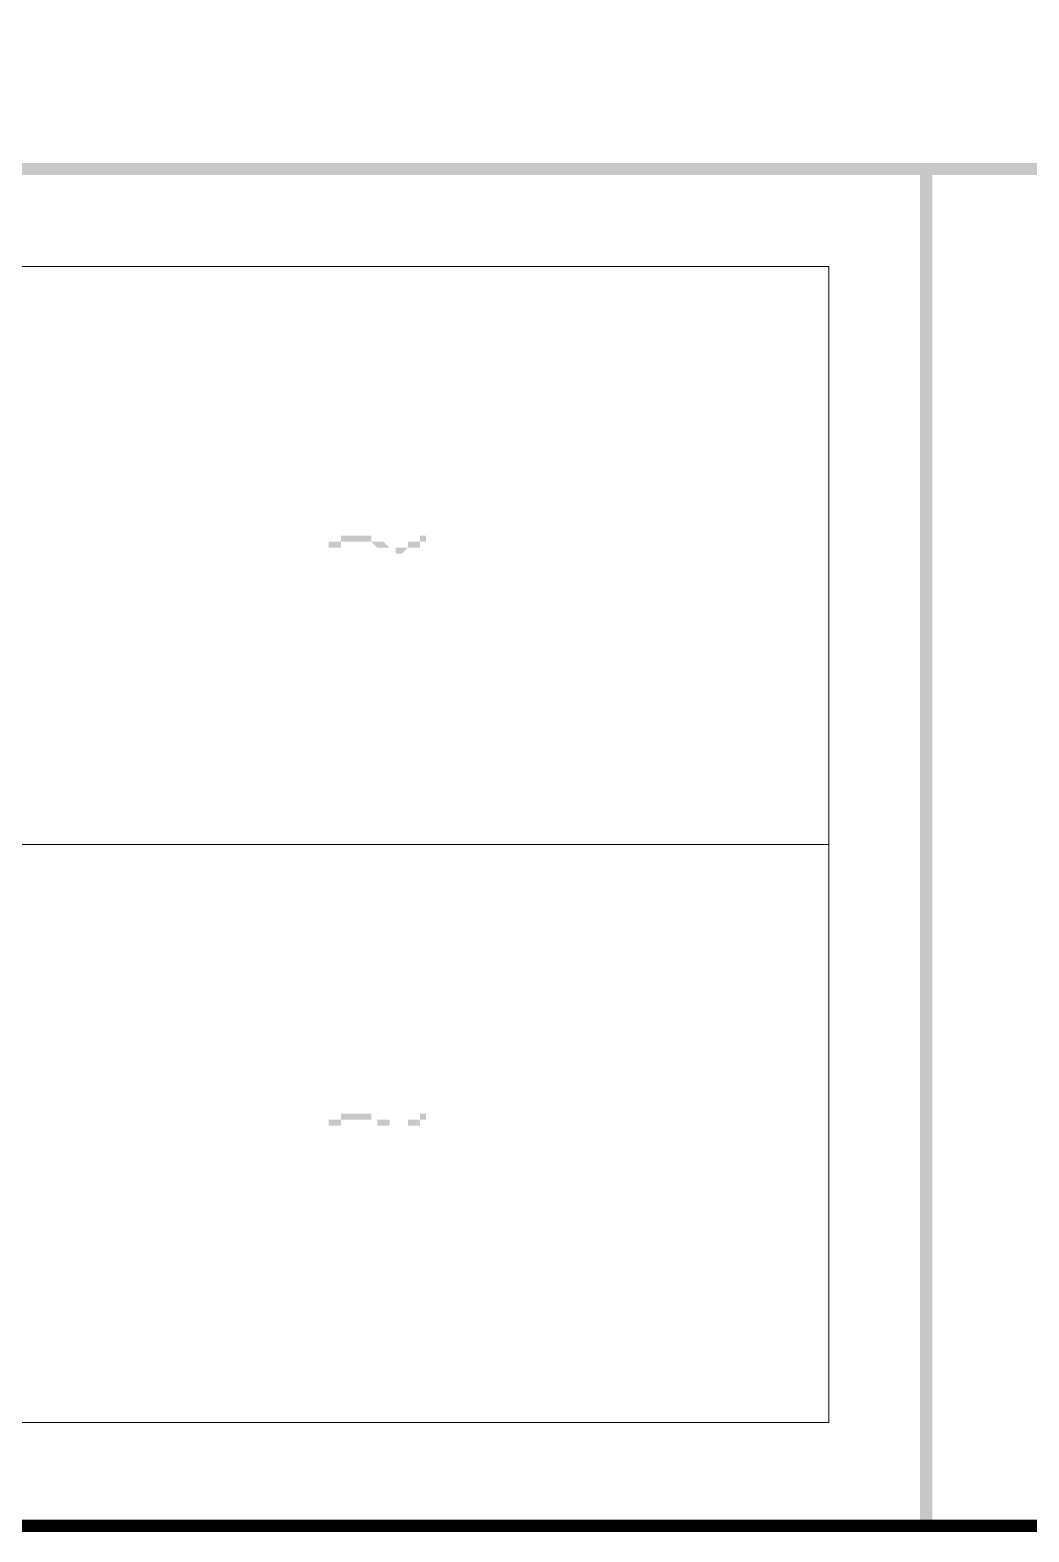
# Model space of a CAD drawing. Header units: millimetres. Extents: x 5.9 to 40.1, y 2 to 30.5.
# Drawn here: x 22.306 to 23.066, y 2.43 to 3.573 of the extents above; entities that cross this region are included whole.
import ezdxf

# ---------------------------------------------------------------- set-up
doc = ezdxf.new("R2010")
doc.units = ezdxf.units.MM
doc.layers.add('PDF_0', color=7, linetype='Continuous')

msp = doc.modelspace()

# ---------------------------------------------------------------- hatches: boundary and pattern name
at = {"layer": 'PDF_0', "transparency": 33554559}
for points in [[(22.607, 3.1881), (22.607, 3.1835), (22.607, 3.1835), (22.607, 3.1835), (22.607, 3.1835), (22.6023, 3.1835), (22.6023, 3.1835), (22.6023, 3.1789), (22.6023, 3.1789), (22.5977, 3.1789), (22.5977, 3.1789), (22.5977, 3.1789), (22.5977, 3.1789), (22.5977, 3.1789), (22.5977, 3.1789), (22.5931, 3.1789), (22.5931, 3.1789), (22.5931, 3.1789), (22.5931, 3.1789), (22.5884, 3.1743), (22.5884, 3.1743), (22.5884, 3.1743), (22.5884, 3.1743), (22.5884, 3.1743), (22.5838, 3.1743), (22.5838, 3.1743), (22.5838, 3.1743), (22.5838, 3.1789), (22.5792, 3.1789), (22.5792, 3.1789), (22.5792, 3.1789), (22.5792, 3.1789), (22.5746, 3.1789), (22.5746, 3.1789), (22.5746, 3.1789), (22.5746, 3.1789), (22.5699, 3.1789), (22.5699, 3.1789), (22.5699, 3.1789), (22.5699, 3.1789), (22.5699, 3.1789), (22.5653, 3.1835), (22.5653, 3.1835), (22.5653, 3.1835), (22.5607, 3.1835), (22.5607, 3.1835), (22.5607, 3.1835), (22.5607, 3.1835), (22.5561, 3.1835), (22.5561, 3.1835), (22.5561, 3.1835), (22.5561, 3.1835), (22.5561, 3.1835), (22.5514, 3.1835), (22.5514, 3.1835), (22.5514, 3.1835), (22.5514, 3.1835), (22.5468, 3.1835), (22.5468, 3.1835), (22.5468, 3.1835), (22.5468, 3.1835), (22.5422, 3.1835), (22.5422, 3.1835), (22.5422, 3.1835), (22.5422, 3.1835), (22.5422, 3.1789), (22.5422, 3.1789), (22.5376, 3.1789), (22.5376, 3.1789), (22.5376, 3.1789), (22.5376, 3.1789), (22.5329, 3.1789), (22.5329, 3.1789), (22.5329, 3.1743), (22.5329, 3.1743), (22.5329, 3.1743), (22.5329, 3.1789), (22.5329, 3.1789), (22.5329, 3.1789), (22.5329, 3.1835), (22.5376, 3.1835), (22.5376, 3.1835), (22.5376, 3.1835), (22.5376, 3.1835), (22.5376, 3.1835), (22.5422, 3.1835), (22.5422, 3.1835), (22.5422, 3.1835), (22.5422, 3.1835), (22.5422, 3.1881), (22.5468, 3.1881), (22.5468, 3.1881), (22.5468, 3.1881), (22.5468, 3.1881), (22.5514, 3.1881), (22.5514, 3.1881), (22.5514, 3.1881), (22.5514, 3.1881), (22.5514, 3.1881), (22.5561, 3.1881), (22.5561, 3.1881), (22.5561, 3.1881), (22.5561, 3.1881), (22.5607, 3.1881), (22.5607, 3.1881), (22.5607, 3.1881), (22.5607, 3.1881), (22.5653, 3.1881), (22.5653, 3.1835), (22.5653, 3.1835), (22.5653, 3.1835), (22.5653, 3.1835), (22.5653, 3.1835), (22.5699, 3.1835), (22.5699, 3.1835), (22.5699, 3.1835), (22.5699, 3.1835), (22.5746, 3.1835), (22.5746, 3.1835), (22.5746, 3.1835), (22.5792, 3.1789), (22.5792, 3.1789), (22.5792, 3.1789), (22.5792, 3.1789), (22.5838, 3.1789), (22.5838, 3.1789), (22.5838, 3.1789), (22.5838, 3.1789), (22.5838, 3.1789), (22.5884, 3.1789), (22.5884, 3.1789), (22.5884, 3.1789), (22.5884, 3.1789), (22.5884, 3.1789), (22.5884, 3.1789), (22.5931, 3.1789), (22.5931, 3.1789), (22.5931, 3.1789), (22.5931, 3.1835), (22.5977, 3.1835), (22.5977, 3.1835), (22.5977, 3.1835), (22.5977, 3.1835), (22.5977, 3.1835), (22.6023, 3.1835), (22.6023, 3.1835), (22.6023, 3.1835), (22.6023, 3.1881), (22.607, 3.1881), (22.607, 3.1881), (22.607, 3.1881), (22.607, 3.1881)], [(22.607, 2.7486), (22.607, 2.7439), (22.607, 2.7439), (22.607, 2.7439), (22.607, 2.7439), (22.6023, 2.7439), (22.6023, 2.7439), (22.6023, 2.7439), (22.6023, 2.7393), (22.5977, 2.7393), (22.5977, 2.7393), (22.5977, 2.7393), (22.5977, 2.7393), (22.5977, 2.7393), (22.5977, 2.7393), (22.5931, 2.7393), (22.5931, 2.7393), (22.5931, 2.7393), (22.5931, 2.7393), (22.5884, 2.7393), (22.5884, 2.7393), (22.5884, 2.7393), (22.5884, 2.7393), (22.5884, 2.7393), (22.5838, 2.7393), (22.5838, 2.7393), (22.5838, 2.7393), (22.5838, 2.7393), (22.5792, 2.7393), (22.5792, 2.7393), (22.5792, 2.7393), (22.5792, 2.7393), (22.5746, 2.7393), (22.5746, 2.7393), (22.5746, 2.7393), (22.5746, 2.7393), (22.5699, 2.7393), (22.5699, 2.7393), (22.5699, 2.7393), (22.5699, 2.7393), (22.5699, 2.7439), (22.5653, 2.7439), (22.5653, 2.7439), (22.5653, 2.7439), (22.5607, 2.7439), (22.5607, 2.7439), (22.5607, 2.7439), (22.5607, 2.7439), (22.5561, 2.7439), (22.5561, 2.7439), (22.5561, 2.7439), (22.5561, 2.7439), (22.5561, 2.7439), (22.5514, 2.7439), (22.5514, 2.7439), (22.5514, 2.7439), (22.5514, 2.7439), (22.5468, 2.7439), (22.5468, 2.7439), (22.5468, 2.7439), (22.5468, 2.7439), (22.5422, 2.7439), (22.5422, 2.7439), (22.5422, 2.7439), (22.5422, 2.7439), (22.5422, 2.7439), (22.5422, 2.7393), (22.5376, 2.7393), (22.5376, 2.7393), (22.5376, 2.7393), (22.5376, 2.7393), (22.5329, 2.7393), (22.5329, 2.7393), (22.5329, 2.7393), (22.5329, 2.7347), (22.5329, 2.7347), (22.5329, 2.7393), (22.5329, 2.7393), (22.5329, 2.7439), (22.5329, 2.7439), (22.5376, 2.7439), (22.5376, 2.7439), (22.5376, 2.7439), (22.5376, 2.7439), (22.5376, 2.7439), (22.5422, 2.7439), (22.5422, 2.7439), (22.5422, 2.7486), (22.5422, 2.7486), (22.5422, 2.7486), (22.5468, 2.7486), (22.5468, 2.7486), (22.5468, 2.7486), (22.5468, 2.7486), (22.5514, 2.7486), (22.5514, 2.7486), (22.5514, 2.7486), (22.5514, 2.7486), (22.5514, 2.7486), (22.5561, 2.7486), (22.5561, 2.7486), (22.5561, 2.7486), (22.5561, 2.7486), (22.5607, 2.7486), (22.5607, 2.7486), (22.5607, 2.7486), (22.5607, 2.7486), (22.5653, 2.7486), (22.5653, 2.7486), (22.5653, 2.7486), (22.5653, 2.7486), (22.5653, 2.7439), (22.5653, 2.7439), (22.5699, 2.7439), (22.5699, 2.7439), (22.5699, 2.7439), (22.5699, 2.7439), (22.5746, 2.7439), (22.5746, 2.7439), (22.5746, 2.7439), (22.5792, 2.7439), (22.5792, 2.7439), (22.5792, 2.7393), (22.5792, 2.7393), (22.5838, 2.7393), (22.5838, 2.7393), (22.5838, 2.7393), (22.5838, 2.7393), (22.5838, 2.7393), (22.5884, 2.7393), (22.5884, 2.7393), (22.5884, 2.7393), (22.5884, 2.7393), (22.5884, 2.7393), (22.5884, 2.7393), (22.5931, 2.7393), (22.5931, 2.7439), (22.5931, 2.7439), (22.5931, 2.7439), (22.5977, 2.7439), (22.5977, 2.7439), (22.5977, 2.7439), (22.5977, 2.7439), (22.5977, 2.7439), (22.6023, 2.7439), (22.6023, 2.7439), (22.6023, 2.7486), (22.6023, 2.7486), (22.607, 2.7486), (22.607, 2.7486), (22.607, 2.7486), (22.607, 2.7486)]]:
    msp.add_hatch(color=256, dxfattribs=at).paths.add_polyline_path(points)

# ---------------------------------------------------------------- linework, layer by layer
at = {"layer": 'PDF_0', "lineweight": 0, "const_width": 0.00925}
msp.add_lwpolyline([(40.0887, 2.4351), (40.0887, 30.5349), (5.8905, 30.5349), (5.8905, 2.4351)], close=True, dxfattribs=at)
at = {"layer": 'PDF_0', "lineweight": 9}
msp.add_lwpolyline([(22.9133, 2.9533), (22.9133, 2.5137), (22.2562, 2.5137), (22.2562, 2.9533), (21.5946, 2.9533), (21.5946, 3.3928), (22.2562, 3.3928)], dxfattribs=at)
msp.add_lwpolyline([(22.2562, 3.3928), (22.9133, 3.3928), (22.9133, 2.9533), (22.2562, 2.9533)], close=True, dxfattribs=at)
at = {"layer": 'PDF_0', "transparency": 33554559}
for points in [[(5.8905, 3.4715), (5.8905, 3.4622), (40.0887, 3.4715)], [(5.8905, 3.4622), (40.0887, 3.4715), (40.0887, 3.4622)], [(22.9919, 3.4669), (22.9827, 3.4669), (22.9919, 2.4351)], [(22.9827, 3.4669), (22.9919, 2.4351), (22.9827, 2.4351)]]:
    msp.add_solid(points, dxfattribs=at)

doc.saveas('drawing.dxf')
